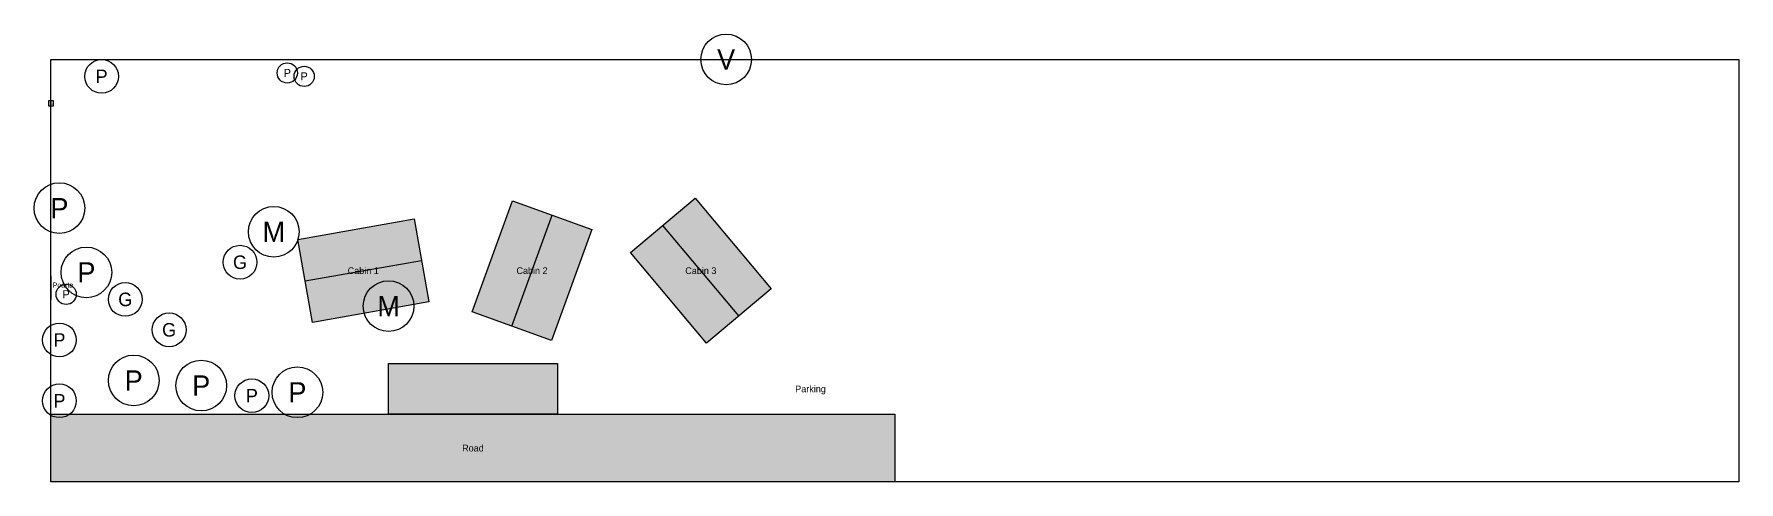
# Model space of a CAD drawing. Header units: metres. Extents: x -100 to 10000, y -2500 to 150.
import ezdxf
from ezdxf.enums import TextEntityAlignment as Align

# ---------------------------------------------------------------- set-up
doc = ezdxf.new("R2010")
doc.units = ezdxf.units.M
for name, color, linetype in [('BOUNDARY', 7, 'Continuous'), ('CABIN_DARK', 94, 'Continuous'), ('CABIN_LIGHT', 3, 'Continuous'), ('CABIN_OUTLINE', 7, 'Continuous'), ('LABELS', 7, 'Continuous'), ('PARKING', 9, 'Continuous'), ('POARTA', 1, 'Continuous'), ('ROAD', 8, 'Continuous'), ('STALP', 5, 'Continuous'), ('TREES', 3, 'Continuous')]:
    doc.layers.add(name, color=color, linetype=linetype)

msp = doc.modelspace()

# ---------------------------------------------------------------- hatches: boundary and pattern name
at = {"layer": 'CABIN_DARK'}
for points in [[(4075, -1518), (3625, -982), (3817, -821), (4266, -1357)], [(2730, -1579), (2970, -921), (3205, -1007), (2965, -1664)], [(1505, -1311), (2195, -1189), (2238, -1435), (1549, -1557)]]:
    msp.add_hatch(color=94, dxfattribs=at).paths.add_polyline_path(points)
at = {"layer": 'CABIN_LIGHT'}
for points in [[(2495, -1493), (2735, -836), (2970, -921), (2730, -1579)], [(1462, -1065), (2151, -943), (2195, -1189), (1505, -1311)], [(3883, -1679), (3434, -1143), (3625, -982), (4075, -1518)]]:
    msp.add_hatch(color=3, dxfattribs=at).paths.add_polyline_path(points)
at = {"layer": 'PARKING'}
msp.add_hatch(color=9, dxfattribs=at).paths.add_polyline_path([(2000, -1800), (3000, -1800), (3000, -2100), (2000, -2100)])
at = {"layer": 'ROAD'}
msp.add_hatch(color=8, dxfattribs=at).paths.add_polyline_path([(0, -2100), (5000, -2100), (5000, -2500), (0, -2500)])

# ---------------------------------------------------------------- linework, layer by layer
at = {"layer": 'BOUNDARY'}
msp.add_lwpolyline([(0, 0), (10000, 0), (10000, -2500), (0, -2500), (0, 0)], close=True, dxfattribs=at)
at = {"layer": 'CABIN_OUTLINE'}
for p, q in [((2730, -1579), (2970, -921)), ((4075, -1518), (3625, -982)), ((1505, -1311), (2195, -1189))]:
    msp.add_line(p, q, dxfattribs=at)
for points in [[(2495, -1493), (2735, -836), (3205, -1007), (2965, -1664)], [(3883, -1679), (3434, -1143), (3817, -821), (4266, -1357)], [(1462, -1065), (2151, -943), (2238, -1435), (1549, -1557)]]:
    msp.add_lwpolyline(points, close=True, dxfattribs=at)
at = {"layer": 'PARKING'}
msp.add_lwpolyline([(2000, -1800), (3000, -1800), (3000, -2100), (2000, -2100)], close=True, dxfattribs=at)
at = {"layer": 'POARTA'}
msp.add_line((0, -1280), (0, -1420), dxfattribs=at)
at = {"layer": 'ROAD'}
msp.add_lwpolyline([(0, -2100), (5000, -2100), (5000, -2500), (0, -2500)], close=True, dxfattribs=at)
at = {"layer": 'STALP'}
msp.add_lwpolyline([(-15, -275), (15, -275), (15, -245), (-15, -245)], close=True, dxfattribs=at)
at = {"layer": 'TREES'}
for centre, radius in [((4000, 0), 150), ((300, -100), 100), ((1400, -80), 60), ((1500, -100), 60), ((50, -880), 150), ((1320, -1020), 150), ((210, -1260), 150), ((1120, -1200), 100), ((2000, -1460), 150), ((90, -1390), 60), ((440, -1420), 100), ((700, -1600), 100), ((50, -1660), 100), ((490, -1900), 150), ((890, -1930), 150), ((1190, -1990), 100), ((1460, -1970), 150), ((50, -2020), 100)]:
    msp.add_circle(centre, radius, dxfattribs=at)

# ---------------------------------------------------------------- texts
at = {"layer": 'LABELS'}
for s, height, p in [('V', 120, (4000, 0)), ('P', 80, (300, -100)), ('P', 48, (1400, -80)), ('P', 48, (1500, -100)), ('S', 20, (0, -260)), ('P', 120, (50, -880)), ('M', 120, (1320, -1020)), ('P', 120, (210, -1260)), ('G', 80, (1120, -1200)), ('Cabin 1', 40, (1850, -1250)), ('Cabin 2', 40, (2850, -1250)), ('Cabin 3', 40, (3850, -1250)), ('P', 48, (90, -1390)), ('G', 80, (440, -1420)), ('M', 120, (2000, -1460)), ('G', 80, (700, -1600)), ('P', 80, (50, -1660)), ('P', 120, (490, -1900)), ('P', 120, (890, -1930)), ('P', 120, (1460, -1970)), ('P', 80, (50, -2020)), ('P', 80, (1190, -1990))]:
    msp.add_text(s, height=height, dxfattribs=at).set_placement(p, align=Align.MIDDLE_CENTER)
at = {"layer": 'PARKING'}
msp.add_text('Parking', height=40, dxfattribs=at).set_placement((4500, -1950), align=Align.MIDDLE_CENTER)
at = {"layer": 'POARTA'}
msp.add_text('Poarta', height=30, dxfattribs=at).set_placement((10, -1350))
at = {"layer": 'ROAD'}
msp.add_text('Road', height=40, dxfattribs=at).set_placement((2500, -2300), align=Align.MIDDLE_CENTER)

doc.saveas('drawing.dxf')
